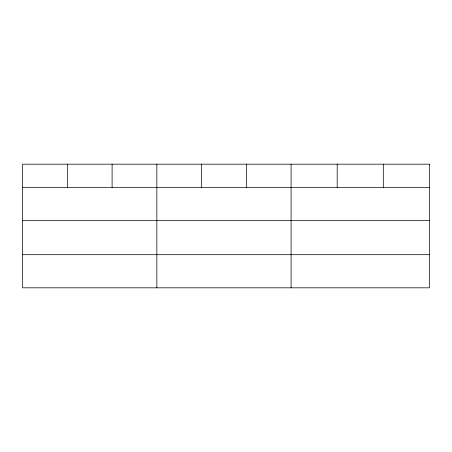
<?xml version="1.0" encoding="UTF-8"?>
<svg xmlns="http://www.w3.org/2000/svg" width="452" height="452" viewBox="0 0 452 452"><rect width="100%" height="100%" fill="white"/><g stroke="black" fill="none" stroke-linecap="round" stroke-linejoin="round"><path stroke-width="0.68" d="M22.6 187.433L429.4 187.433M22.6 220.565L429.4 220.565M22.6 254.696L429.4 254.696M383.296 164.178L383.296 187.433M337.192 164.178L337.192 187.433M291.088 164.178L291.088 287.822M246.34 164.178L246.34 187.433M201.592 164.178L201.592 187.433M156.844 164.178L156.844 287.822M112.096 164.178L112.096 187.433M67.348 164.178L67.348 187.433M429.4 164.178L22.6 164.178L22.6 287.822L429.4 287.822L429.4 164.178"/></g></svg>
